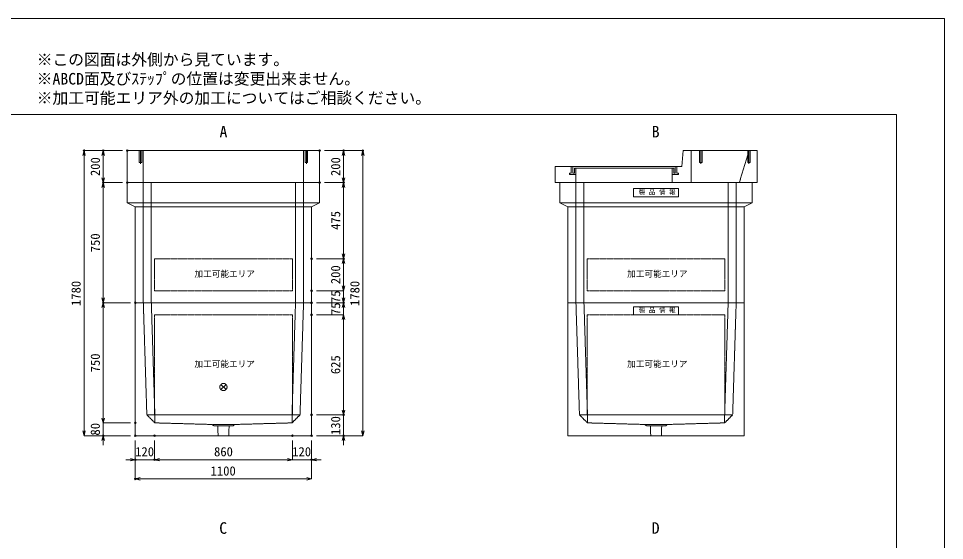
# Model space of a CAD drawing. Units: millimetres, scale not verified. Extents: x -4455 to 4455, y -3150 to 3150.
# Drawn here: x -1324 to 4455, y -109 to 3150 of the extents above; entities that cross this region are included whole.
import ezdxf
from ezdxf.enums import TextEntityAlignment as Align

# ---------------------------------------------------------------- set-up
doc = ezdxf.new("R2010")
doc.units = ezdxf.units.MM
doc.header["$LTSCALE"] = 20
doc.header["$PDMODE"] = 32
doc.header["$PDSIZE"] = 10
doc.linetypes.add('LONG_DASHED1', pattern=[7, 6, -1])
doc.linetypes.add('LONG_DOUBLE_CHAIN', pattern=[21.8, 18, -1, 0.6, -0.6, 0.6, -1])
for name, color, linetype, lineweight in [('0-0_D-TTL', 7, 'Continuous', 9), ('0-1_Defpoints', 7, 'Continuous', 9), ('0-3_D-TTL-TXT', 7, 'Continuous', 9), ('0-4_D-STR-TXT', 7, 'Continuous', 9), ('0-5_D-STR-DIM', 3, 'Continuous', 9), ('0-6_0', 7, 'Continuous', 9), ('0-7_D-STR', 7, 'Continuous', 9), ('0-9_D-STR-STR4', 134, 'LONG_DASHED1', 9), ('0-A_D-STR-STR2', 1, 'LONG_DASHED1', 9), ('0-B_D-STR-STR1', 7, 'LONG_DASHED1', 9), ('0-C_D-STR-STR5', 1, 'LONG_DOUBLE_CHAIN', 9)]:
    doc.layers.add(name, color=color, linetype=linetype, lineweight=lineweight)
doc.styles.add('ＭＳ ゴシック', font='')
doc.styles.get('ＭＳ ゴシック').set_extended_font_data('MS Gothic')

# ---------------------------------------------------------------- blocks, each defined once
blk = doc.blocks.new('A$C4DE05FD1')
at = {"layer": '0-0_D-TTL', "color": 134}
for p, q in [((4000, 76000), (114800, 76000)), ((114800, 76000), (114800, 4000))]:
    blk.add_line(p, q, dxfattribs=at)
at = {"layer": '0-1_Defpoints', "color": 134}
for p, q in [((0, 84000), (118800, 84000)), ((118800, 84000), (118800, 0))]:
    blk.add_line(p, q, dxfattribs=at)
at = {"layer": '0-3_D-TTL-TXT', "style": 'ＭＳ ゴシック'}
for s, p in [('※この図面は外側から見ています。', (43260.9, 79815.7)), ('※ABCD面及びｽﾃｯﾌﾟの位置は変更出来ません。', (43260.9, 78215.7)), ('※加工可能エリア外の加工についてはご相談ください。', (43260.9, 76615.7))]:
    blk.add_text(s, height=962.2, dxfattribs=at).set_placement(p, align=Align.BOTTOM_LEFT)
blk = doc.blocks.new('_Open30')
at = {"layer": '0-6_0'}
blk.add_line((0, 0), (-20, 0), dxfattribs=at)
blk.add_lwpolyline([(-20, 5.36), (0, 0), (-20, -5.36)], dxfattribs=at)
blk = doc.blocks.new('A$C31CA379A')
at = {"layer": '0-4_D-STR-TXT', "style": 'ＭＳ ゴシック'}
for s, p in [('A', (-325.9, -2190.5)), ('B', (35638.6, -2190.5)), ('C', (-351.4, -35190.5)), ('D', (35638.6, -35190.5))]:
    blk.add_text(s, height=962.2, dxfattribs=at).set_placement(p, align=Align.BOTTOM_LEFT)
blk = doc.blocks.new('A$C41797729')
at = {"layer": '0-7_D-STR'}
for p, q in [((-12000, 4000), (12000, 4000)), ((-12000, 4000), (-12000, 0)), ((12000, 4000), (12000, 0)), ((-12000, 0), (12000, 0))]:
    blk.add_line(p, q, dxfattribs=at)
at = {"layer": '0-7_D-STR', "linetype": 'LONG_DASHED1'}
for p, q in [((-10000, 4000), (-10000, 0)), ((10000, 4000), (10000, 0))]:
    blk.add_line(p, q, dxfattribs=at)
at = {"layer": '0-A_D-STR-STR2'}
for p, q in [((-10350, 2340), (-10350, 4000)), ((10350, 2340), (10350, 4000))]:
    blk.add_line(p, q, dxfattribs=at)
for points in [[(-10510, 4000), (-10510, 2500), (-10190, 2500), (-10190, 4000)], [(10510, 4000), (10510, 2500), (10190, 2500), (10190, 4000)]]:
    blk.add_lwpolyline(points, dxfattribs=at)
blk = doc.blocks.new('A$C2D6F68EE')
at = {"layer": '0-7_D-STR'}
for p, q in [((3200, 2000), (3400, 4000)), ((12600, 4000), (3400, 4000)), ((12600, 0), (12600, 4000)), ((-12600, 2000), (3200, 2000)), ((-12600, 0), (-12600, 2000)), ((-12600, 0), (12600, 0))]:
    blk.add_line(p, q, dxfattribs=at)
at = {"layer": '0-7_D-STR', "linetype": 'LONG_DASHED1'}
for p, q in [((4400, 4000), (4400, 0)), ((11600, 4000), (10400, 0)), ((-10000, 0), (-10000, 1800)), ((2000, 1800), (2000, 0))]:
    blk.add_line(p, q, dxfattribs=at)
at = {"layer": '0-9_D-STR-STR4'}
for points in [[(-10600, 2000), (-10600, 1200), (-10800, 1200), (-10800, 1000), (-10000, 1000)], [(-10000, 1800), (-10200, 1800), (-10200, 1200), (-10400, 1200), (-10400, 2000)], [(-10000, 1800), (2000, 1800), (2200, 1800)], [(2600, 2000), (2600, 1200), (2800, 1200), (2800, 1000), (2000, 1000)], [(2200, 1800), (2200, 1200), (2400, 1200), (2400, 2000)]]:
    blk.add_lwpolyline(points, dxfattribs=at)
at = {"layer": '0-A_D-STR-STR2'}
for p, q in [((5595.6, 2340), (5595.6, 4000)), ((11600, 2340), (11600, 4000))]:
    blk.add_line(p, q, dxfattribs=at)
for points in [[(5755.6, 4000), (5755.6, 2500), (5435.6, 2500), (5435.6, 4000)], [(11760, 4000), (11760, 2500), (11440, 2500), (11440, 4000)]]:
    blk.add_lwpolyline(points, dxfattribs=at)
blk = doc.blocks.new('A$C737D46CD')
at = {"layer": '0-B_D-STR-STR1', "linetype": 'Continuous'}
blk.add_lwpolyline([(-2820, 0), (2820, 0), (2820, -1000), (-2820, -1000)], close=True, dxfattribs=at)
at = {"layer": '0-B_D-STR-STR1', "style": 'ＭＳ ゴシック'}
blk.add_text('製 品 情 報', height=577.3, dxfattribs=at).set_placement((-2149.6, -882.5), align=Align.BOTTOM_LEFT)
blk = doc.blocks.new('A$C531455C1')
at = {"layer": '0-7_D-STR'}
for p, q in [((-11000, 0), (11000, 0)), ((-11000, -16600), (-11000, 0)), ((11000, -16600), (11000, 0)), ((-11000, -16600), (11000, -16600))]:
    blk.add_line(p, q, dxfattribs=at)
at = {"layer": '0-7_D-STR', "linetype": 'LONG_DASHED1'}
for p, q in [((-10000, 0), (-9560, -14000)), ((-9000, 0), (-8560, -14000)), ((9000, 0), (8560, -14000)), ((10000, 0), (9560, -14000)), ((-8560, -15000), (-9560, -14000)), ((9560, -14000), (-9560, -14000)), ((-8560, -15000), (-8560, -14000)), ((-8560, -15000), (-1400, -15200)), ((8560, -15000), (1400, -15200)), ((8560, -15000), (9560, -14000)), ((8560, -15000), (8560, -14000)), ((-1200, -15380), (-1400, -15200)), ((1400, -15200), (-1400, -15200)), ((1200, -15380), (-1200, -15380)), ((-666, -16600), (-705, -15380)), ((666, -16600), (705, -15380)), ((1200, -15380), (1400, -15200))]:
    blk.add_line(p, q, dxfattribs=at)
at = {"layer": '0-C_D-STR-STR5'}
for p, q in [((8600, -1500), (8600, -14000)), ((8600, -14000), (-8600, -14000))]:
    blk.add_line(p, q, dxfattribs=at)
blk.add_lwpolyline([(8600, -1500), (-8600, -1500), (-8600, -14000)], dxfattribs=at)
at = {"layer": '0-B_D-STR-STR1'}
blk.add_blockref('A$C737D46CD', (0, -500), dxfattribs=at)
blk = doc.blocks.new('A$Cddcd1648')
at = {"layer": '0-7_D-STR'}
for p, q in [((12000, 15000), (-12000, 15000)), ((-12000, 12500), (-12000, 15000)), ((12000, 12500), (12000, 15000)), ((-12000, 12500), (-11000, 12000)), ((-12000, 12500), (12000, 12500)), ((-11000, 0), (-11000, 12000)), ((11000, 12000), (-11000, 12000)), ((12000, 12500), (11000, 12000)), ((11000, 0), (11000, 12000)), ((11000, 0), (-11000, 0))]:
    blk.add_line(p, q, dxfattribs=at)
at = {"layer": '0-7_D-STR', "linetype": 'LONG_DASHED1'}
for p, q in [((-10000, 15000), (-10000, 0)), ((-9000, 15000), (-9000, 0)), ((9000, 15000), (9000, 0)), ((10000, 15000), (10000, 0))]:
    blk.add_line(p, q, dxfattribs=at)
at = {"layer": '0-C_D-STR-STR5'}
for p, q in [((8600, 5500), (8600, 1500)), ((8600, 1500), (-8600, 1500))]:
    blk.add_line(p, q, dxfattribs=at)
blk.add_lwpolyline([(8600, 5500), (-8600, 5500), (-8600, 1500)], dxfattribs=at)
blk = doc.blocks.new('A$Cb5c508f1')
at = {"layer": '0-7_D-STR'}
for p, q in [((12000, 15000), (-12000, 15000)), ((-12000, 12500), (-12000, 15000)), ((12000, 12500), (12000, 15000)), ((-12000, 12500), (-11000, 12000)), ((-12000, 12500), (12000, 12500)), ((-11000, 0), (-11000, 12000)), ((11000, 12000), (-11000, 12000)), ((12000, 12500), (11000, 12000)), ((11000, 0), (11000, 12000)), ((11000, 0), (-11000, 0))]:
    blk.add_line(p, q, dxfattribs=at)
at = {"layer": '0-7_D-STR', "linetype": 'LONG_DASHED1'}
for p, q in [((-10000, 15000), (-10000, 0)), ((-9000, 15000), (-9000, 0)), ((9000, 15000), (9000, 0)), ((10000, 15000), (10000, 0))]:
    blk.add_line(p, q, dxfattribs=at)
at = {"layer": '0-C_D-STR-STR5'}
for p, q in [((8600, 5500), (8600, 1500)), ((8600, 1500), (-8600, 1500))]:
    blk.add_line(p, q, dxfattribs=at)
blk.add_lwpolyline([(8600, 5500), (-8600, 5500), (-8600, 1500)], dxfattribs=at)
at = {"layer": '0-B_D-STR-STR1'}
blk.add_blockref('A$C737D46CD', (0, 14250), dxfattribs=at)
blk = doc.blocks.new('A$C7CE826D1')
at = {"layer": '0-7_D-STR'}
for p, q in [((-11000, 0), (11000, 0)), ((-11000, -16600), (-11000, 0)), ((11000, -16600), (11000, 0)), ((-11000, -16600), (11000, -16600))]:
    blk.add_line(p, q, dxfattribs=at)
at = {"layer": '0-7_D-STR', "linetype": 'LONG_DASHED1'}
for p, q in [((-10000, 0), (-9560, -14000)), ((-9000, 0), (-8560, -14000)), ((9000, 0), (8560, -14000)), ((10000, 0), (9560, -14000)), ((-8560, -15000), (-9560, -14000)), ((9560, -14000), (-9560, -14000)), ((-8560, -15000), (-8560, -14000)), ((-8560, -15000), (-1400, -15200)), ((8560, -15000), (1400, -15200)), ((8560, -15000), (9560, -14000)), ((8560, -15000), (8560, -14000)), ((-1200, -15380), (-1400, -15200)), ((1400, -15200), (-1400, -15200)), ((1200, -15380), (-1200, -15380)), ((-666, -16600), (-705, -15380)), ((666, -16600), (705, -15380)), ((1200, -15380), (1400, -15200))]:
    blk.add_line(p, q, dxfattribs=at)
at = {"layer": '0-C_D-STR-STR5'}
for p, q in [((8600, -1500), (-8600, -1500)), ((-8600, -1500), (-8600, -14000)), ((8600, -1500), (8600, -14000)), ((8600, -14000), (-8600, -14000))]:
    blk.add_line(p, q, dxfattribs=at)
blk = doc.blocks.new('A$C1C640AAB')
at = {"layer": '0-C_D-STR-STR5'}
for p, q in [((-318.2, -318.2), (318.2, 318.2)), ((-318.2, 318.2), (318.2, -318.2))]:
    blk.add_line(p, q, dxfattribs=at)
blk.add_circle((0, 0), 450, dxfattribs=at)
blk = doc.blocks.new('A$Cc8208e51')
at = {"layer": '0-7_D-STR'}
blk.add_blockref('A$C7CE826D1', (0, 0), dxfattribs=at)
at = {"layer": '0-C_D-STR-STR5'}
blk.add_blockref('A$C1C640AAB', (0, -10520), dxfattribs=at)

msp = doc.modelspace()

# ---------------------------------------------------------------- linework, layer by layer
at = {"layer": '0-1_Defpoints'}
for p in [(-915, 2325), (-795, 2325), (-645, 2325), (555, 2325), (705, 2325), (825, 2325), (-795, 2125), (-645, 2125), (555, 2125), (555, 2125), (705, 2125), (505, 1650), (705, 1650), (505, 1450), (-795, 1375), (-595, 1375), (-595, 1375), (505, 1375), (505, 1375), (705, 1375), (705, 1375), (505, 1300), (505, 675), (505, 675), (705, 675), (-595, 625), (-795, 545), (-595, 545), (-595, 545), (-475, 545), (385, 545), (505, 545), (505, 545), (705, 545), (-595, 395), (-475, 395), (505, 395), (-595, 275)]:
    msp.add_point(p, dxfattribs=at)
at = {"layer": '0-5_D-STR-DIM'}
for p, q in [((-675, 2325), (-915, 2325)), ((-675, 2325), (-795, 2325)), ((585, 2325), (705, 2325)), ((585, 2325), (825, 2325)), ((-915, 575), (-915, 2295)), ((-795, 2155), (-795, 2295)), ((705, 2155), (705, 2295)), ((825, 575), (825, 2295)), ((-675, 2125), (-795, 2125)), ((-675, 2125), (-795, 2125)), ((-795, 1405), (-795, 2095)), ((585, 2125), (705, 2125)), ((585, 2125), (705, 2125)), ((705, 1680), (705, 2095)), ((535, 1650), (705, 1650)), ((535, 1650), (705, 1650)), ((705, 1480), (705, 1620)), ((705, 1480), (705, 1510)), ((535, 1450), (705, 1450)), ((535, 1450), (705, 1450)), ((705, 1450), (705, 1375)), ((705, 1405), (705, 1435)), ((-625, 1375), (-795, 1375)), ((-625, 1375), (-795, 1375)), ((-795, 655), (-795, 1345)), ((535, 1375), (705, 1375)), ((535, 1375), (705, 1375)), ((705, 1300), (705, 1375)), ((705, 1345), (705, 1315)), ((535, 1300), (705, 1300)), ((535, 1300), (705, 1300)), ((705, 1270), (705, 1240)), ((705, 1270), (705, 705)), ((705, 705), (705, 735)), ((-795, 655), (-795, 685)), ((535, 675), (705, 675)), ((535, 675), (705, 675)), ((705, 675), (705, 545)), ((-625, 625), (-795, 625)), ((-625, 625), (-795, 625)), ((-795, 625), (-795, 545)), ((-625, 545), (-915, 545)), ((-625, 545), (-795, 545)), ((535, 545), (825, 545)), ((535, 545), (705, 545)), ((-795, 515), (-795, 485)), ((-595, 515), (-595, 275)), ((-595, 515), (-595, 395)), ((-475, 515), (-475, 395)), ((-475, 515), (-475, 395)), ((385, 515), (385, 395)), ((385, 515), (385, 395)), ((505, 515), (505, 395)), ((505, 515), (505, 275)), ((705, 515), (705, 485)), ((-625, 395), (-655, 395)), ((-475, 395), (-595, 395)), ((355, 395), (-445, 395)), ((-445, 395), (-415, 395)), ((355, 395), (325, 395)), ((385, 395), (505, 395)), ((535, 395), (565, 395)), ((475, 275), (-565, 275))]:
    msp.add_line(p, q, dxfattribs=at)

# ---------------------------------------------------------------- block references
at = {"layer": '0-0_D-TTL', "xscale": 0.075, "yscale": 0.075}
msp.add_blockref('A$C4DE05FD1', (-4455, -3150), dxfattribs=at)
at = {"layer": '0-4_D-STR-TXT', "xscale": 0.075, "yscale": 0.075}
msp.add_blockref('A$C31CA379A', (-45, 2550), dxfattribs=at)
at = {"layer": '0-5_D-STR-DIM', "xscale": 1.5, "yscale": 1.5}
for p, rotation in [((-915, 2325), 90), ((-795, 2325), 90), ((705, 2325), 90), ((825, 2325), 90), ((-795, 2125), 270), ((705, 2125), 270), ((-795, 2125), 90), ((705, 2125), 90), ((705, 1650), 270), ((705, 1650), 90), ((705, 1450), 270), ((705, 1450), 270), ((-795, 1375), 270), ((705, 1375), 270), ((-795, 1375), 90), ((705, 1375), 90), ((705, 1300), 90), ((705, 1300), 90), ((705, 675), 270), ((705, 675), 270), ((-795, 625), 270), ((-795, 625), 270), ((-915, 545), 270), ((-795, 545), 90), ((705, 545), 90), ((825, 545), 270), ((-475, 395), 180), ((-475, 395), 180), ((505, 395), 180), ((-595, 275), 180)]:
    msp.add_blockref('_Open30', p, dxfattribs=dict(at, rotation=rotation))
for p in [(-595, 395), (385, 395), (385, 395), (505, 275)]:
    msp.add_blockref('_Open30', p, dxfattribs=at)
at = {"layer": '0-7_D-STR', "xscale": 0.05, "yscale": 0.05}
for name, p in [('A$C41797729', (-45, 2125)), ('A$C2D6F68EE', (2655, 2125)), ('A$Cddcd1648', (-45, 1375)), ('A$Cb5c508f1', (2655, 1375)), ('A$Cc8208e51', (-45, 1375)), ('A$C531455C1', (2655, 1375))]:
    msp.add_blockref(name, p, dxfattribs=at)

# ---------------------------------------------------------------- texts
at = {"layer": '0-5_D-STR-DIM', "style": 'ＭＳ ゴシック'}
for s, p in [('200', (-798.9, 2166.2)), ('200', (701.1, 2166.2)), ('475', (701.1, 1830.08)), ('750', (-798.9, 1690.6)), ('200', (701.1, 1491.2)), ('1780', (-918.9, 1354.72)), ('1780', (821.1, 1354.72)), ('75', (701.1, 1373.38)), ('75', (701.1, 1298.38)), ('750', (-798.9, 940.6)), ('625', (701.1, 929.18)), ('130', (701.1, 549.22)), ('80', (-798.9, 545.85))]:
    msp.add_text(s, height=57.77, rotation=90, dxfattribs=at).set_placement(p, align=Align.BOTTOM_LEFT)
for s, p in [('120', (-595.78, 398.9)), ('860', (-103.65, 398.9)), ('120', (384.22, 398.9)), ('1100', (-125.28, 278.9))]:
    msp.add_text(s, height=57.77, dxfattribs=at).set_placement(p, align=Align.BOTTOM_LEFT)
at = {"layer": '0-C_D-STR-STR5', "style": 'ＭＳ ゴシック'}
for p in [(-225.48, 1524.75), (2474.52, 1524.75), (-225.48, 962.25), (2474.52, 962.25)]:
    msp.add_text('加工可能エリア', height=38.42, dxfattribs=at).set_placement(p, align=Align.BOTTOM_LEFT)

doc.saveas('drawing.dxf')
